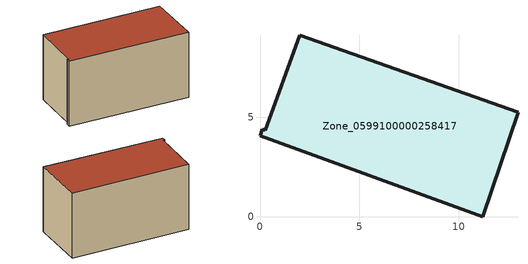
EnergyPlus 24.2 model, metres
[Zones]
Zone_0599100000258417
 floor ground (C_G): 0.27,4.34 1.99,9.11 12.99,5.25 11.21,0 0,4.06 0.12,4.4 z0
 wall outside (C_F): 0,4.06 11.21,0 12.99,5.25 1.99,9.11 0.27,4.34 0.12,4.4 0,4.06 z0:6.59
 roof outside (C_R): 0.27,4.34 0.12,4.4 0,4.06 11.21,0 12.99,5.25 1.99,9.11 z6.59
[BUILDING]
Pand.0599100000258417: North Axis=0; Terrain=City; Loads Convergence Tolerance Value=0.04; Temperature Convergence Tolerance Value=0.4; Solar Distribution=FullExterior; Maximum Number of Warmup Days=25; Minimum Number of Warmup Days=1
[Site:Location]
Rotterdam.The.Hague.AP_ZH_NLD Design_Conditions: Latitude=51.96; Longitude=4.45; Time Zone=1; Elevation=-4.5
[SITE:GROUNDTEMPERATURE:BUILDINGSURFACE]
18, 18, 18, 18, 18, 18, 18, 18, 18, 18, 18, 18
[MATERIAL] Thermal Absorptance=0.9; Solar Absorptance=0.7; Visible Absorptance=0.7
Name | Roughness | Thickness | Conductivity | Density | Specific Heat
G.TI.1946 | MediumSmooth | 0.15 | 1 | 540 | 1210
F.TI.1946 | Rough | 0.3 | 0.857143 | 1920 | 840
R.TI.1946 | MediumRough | 0.2 | 0.1 | 1500 | 1000
[CONSTRUCTION]
C_G: G.TI.1946
C_F: F.TI.1946
C_R: R.TI.1946
[ZONE]
Zone_0599100000258417: Type=1; Multiplier=1; Ceiling Height=Autocalculate; Volume=Autocalculate; Floor Area=autocalculate; Part of Total Floor Area=Yes
[ZONEINFILTRATION:DESIGNFLOWRATE]
Infil_Zone_0599100000258417: Zone or ZoneList or Space or SpaceList=Zone_0599100000258417; Schedule=AlwaysOn; Design Flow Rate Calculation Method=Flow/Area; Flow Rate per Floor Area=0.003; Constant Term Coefficient=1; Temperature Term Coefficient=0; Velocity Term Coefficient=0; Velocity Squared Term Coefficient=0
[HVACTEMPLATE:ZONE:IDEALLOADSAIRSYSTEM]
Zone_0599100000258417: Maximum Heating Supply Air Temperature=50; Minimum Cooling Supply Air Temperature=13; Maximum Heating Supply Air Humidity Ratio=0.0156; Minimum Cooling Supply Air Humidity Ratio=0.0077; Heating Limit=NoLimit; Cooling Limit=NoLimit; Dehumidification Control Type=ConstantSensibleHeatRatio; Cooling Sensible Heat Ratio=0.7; Dehumidification Setpoint=60; Humidification Control Type=None; Humidification Setpoint=30; Outdoor Air Method=None; Outdoor Air Flow Rate per Person=0.00944; Outdoor Air Flow Rate per Zone Floor Area=0; Outdoor Air Flow Rate per Zone=0; Demand Controlled Ventilation Type=None; Outdoor Air Economizer Type=NoEconomizer; Heat Recovery Type=None; Sensible Heat Recovery Effectiveness=0.7; Latent Heat Recovery Effectiveness=0.65
[ZONECONTROL:THERMOSTAT]
ThermostatControl_Zone_0599100000258417: Zone or ZoneList=Zone_0599100000258417; Control Type Schedule=DualSetpointControlType; Control 1=Thermostat_Zone_0599100000258417; Temperature Difference Between Cutout And Setpoint=0
[THERMOSTATSETPOINT:DUALSETPOINT]
Thermostat_Zone_0599100000258417: Heating Setpoint Temperature Schedule=HeatingSetpoint_Zone_0599100000258417; Cooling Setpoint Temperature Schedule=CoolingSetpoint_Zone_0599100000258417
[SCHEDULE:COMPACT]
HeatingSetpoint_Zone_0599100000258417: Through: 12/31, For: AllDays, Until: 24:00, 21
CoolingSetpoint_Zone_0599100000258417: Through: 12/31, For: AllDays, Until: 24:00, 24
DualSetpointControlType: Through: 12/31, For: AllDays, Until: 24:00, 4
AlwaysOn: Through: 12/31, For: AllDays, Until: 24:00, 1
